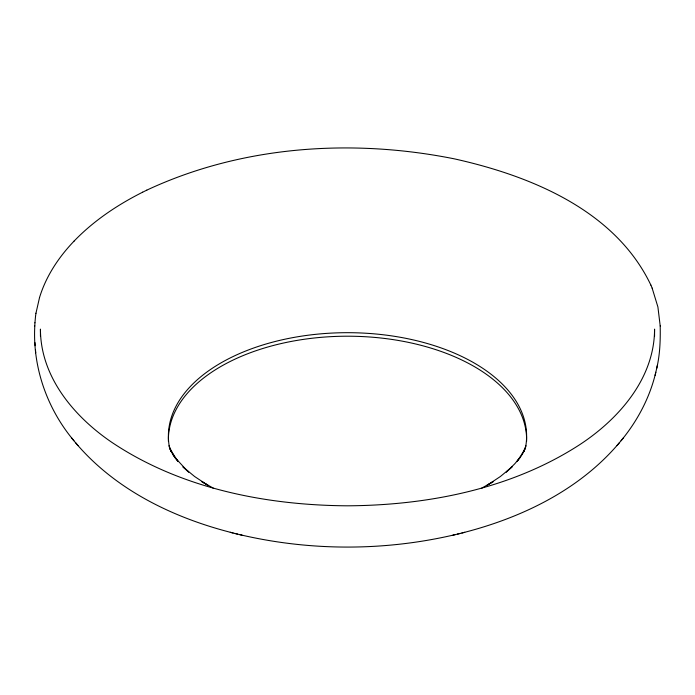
<?xml version="1.0" encoding="UTF-8"?>
<svg xmlns="http://www.w3.org/2000/svg" width="695" height="695" viewBox="0 0 695 695"><rect width="100%" height="100%" fill="white"/><g stroke="black" fill="none" stroke-linecap="round" stroke-linejoin="round"><path stroke-width="1.04" d="M34.802 325.894C32.491 367.403 47.243 409.016 73.913 440.708M34.941 322.828L35.523 316.373M34.793 325.981L34.941 322.749M35.94 313.306L39.554 297.451M35.515 316.451L35.958 313.228M656.679 368.472C660.015 354.563 660.467 340.142 660.198 325.894M621.087 440.708C637.497 420.857 649.929 397.392 655.811 372.251M655.107 375.352L657.392 365.353M39.537 297.53C46.07 276.115 58.78 257.02 74.209 240.974M525.09 447.954L523.882 451.515L525.967 445.712M524.534 449.3L521.98 454.608M521.024 456.363L524.881 449.318M523.9 451.107L516.95 461.567L520.486 457.023L514.691 463.886L506.307 472.096L512.041 466.892L500.391 476.501L487.065 485.345L493.337 481.531L481.783 488.116M457.397 534.125C518.096 519.486 578.309 491.382 619.236 442.897M616.986 445.625L623.372 437.937M74.157 241.026C93.738 220.706 117.525 204.834 142.64 192.194M146.732 190.169C241.903 145.637 352.009 138.348 454.269 158.834C530.572 175.783 615.292 210.29 650.902 285.132M142.588 192.22L146.784 190.152M234.901 533.465C306.929 551.231 383.249 551.604 455.451 534.577M461.897 532.995L464.712 532.309M452.862 535.211L460.099 533.465M71.628 437.937C111.539 488.107 171.969 517.645 233.103 532.995M239.549 534.577L242.138 535.211M230.288 532.309L237.603 534.125M213.217 488.116L201.663 481.531L207.935 485.345L194.609 476.501L182.959 466.892L188.692 472.096L186.92 470.489L174.514 457.023L178.05 461.567L170.119 449.318L173.976 456.363L170.466 449.3M75.764 442.897L78.014 445.625M652.145 288.121L657.904 306.964L660.207 325.981M650.876 285.054L652.179 288.19M169.033 445.712L171.118 451.515L169.91 447.954M34.941 342.583L35.176 345.728M35.471 349.681L35.714 352.825M654.56 336.276L654.56 329.126C654.577 378.028 619.271 418.807 579.508 444.809C511.433 488.88 427.998 505.334 347.5 505.812C265.646 505.291 180.613 488.376 112.008 442.454C73.792 416.557 40.388 376.551 40.44 329.126L40.44 336.276M169.719 448.701A179.119 103.416 0 0 1 347.5 332.688A179.119 103.416 0 0 1 525.281 448.701M168.407 441.421A179.119 103.416 0 0 1 347.5 336.206A179.119 103.416 0 0 1 526.593 441.421"/></g></svg>
